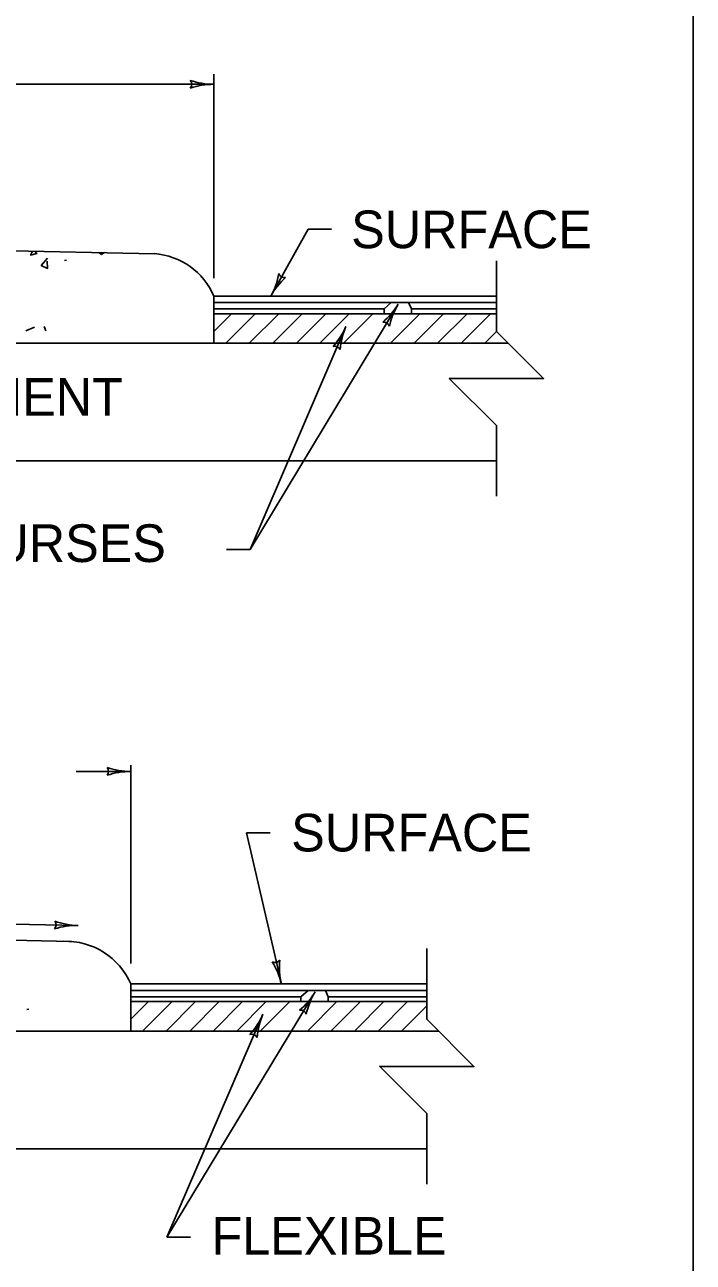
# Model space of a CAD drawing. Extents: x 997.6 to 1036.6, y 998.9 to 1022.6.
# Drawn here: x 1022.24 to 1025.79, y 1006.08 to 1012.65 of the extents above; entities that cross this region are included whole.
import ezdxf

# ---------------------------------------------------------------- set-up
doc = ezdxf.new("R2010")
doc.units = 0
doc.layers.add('Level 1', color=7, linetype='Continuous')

msp = doc.modelspace()

# ---------------------------------------------------------------- linework, layer by layer
at = {"layer": 'Level 1'}
for p, q in [((1025.7913, 1021.5), (1025.7913, 1004.2304)), ((1023.2464, 1011.3078), (1023.2464, 1012.3914)), ((1023.2464, 1012.3372), (1021.2238, 1012.3372)), ((1023.7465, 1011.5672), (1023.5487, 1011.2127)), ((1023.8715, 1011.5672), (1023.7465, 1011.5672)), ((1022.9322, 1011.4379), (1020.8714, 1011.4809)), ((1023.2464, 1010.9627), (1023.2464, 1011.2127)), ((1023.2464, 1011.2127), (1024.7464, 1011.2127)), ((1023.2464, 1011.1782), (1024.1877, 1011.1782)), ((1023.2464, 1011.1443), (1024.1503, 1011.1443)), ((1023.2464, 1011.1189), (1024.7464, 1011.1189)), ((1023.2464, 1011.0248), (1023.3405, 1011.1189)), ((1023.3093, 1010.9627), (1023.4655, 1011.1189)), ((1023.4343, 1010.9627), (1023.5905, 1011.1189)), ((1023.4385, 1009.8678), (1024.2252, 1011.17)), ((1023.5593, 1010.9627), (1023.7155, 1011.1189)), ((1023.6843, 1010.9627), (1023.8405, 1011.1189)), ((1023.8093, 1010.9627), (1023.9655, 1011.1189)), ((1023.9343, 1010.9627), (1024.0905, 1011.1189)), ((1024.1843, 1010.9627), (1024.3405, 1011.1189)), ((1024.2801, 1011.1782), (1024.7464, 1011.1782)), ((1024.2951, 1011.1443), (1024.7464, 1011.1443)), ((1024.3093, 1010.9627), (1024.4655, 1011.1189)), ((1024.4343, 1010.9627), (1024.5905, 1011.1189)), ((1024.5593, 1010.9627), (1024.7155, 1011.1189)), ((1023.4385, 1009.8678), (1023.9476, 1011.0514)), ((1024.6843, 1010.9627), (1024.7466, 1011.025)), ((1018.4964, 1010.9627), (1023.2464, 1010.9627)), ((1024.8089, 1010.9627), (1023.2464, 1010.9627)), ((1024.7464, 1010.3377), (1016.9964, 1010.3377)), ((1023.3135, 1009.8678), (1023.4385, 1009.8678)), ((1022.5158, 1008.6894), (1022.8052, 1008.6894)), ((1022.5385, 1008.6894), (1022.8052, 1008.6894)), ((1022.8052, 1008.7226), (1022.8052, 1007.6699)), ((1023.5448, 1008.3629), (1023.4198, 1008.3629)), ((1023.4198, 1008.3629), (1023.6048, 1007.5613)), ((1022.5259, 1007.8717), (1021.3812, 1007.8956)), ((1022.4909, 1007.7866), (1021.3052, 1007.8113)), ((1022.8052, 1007.5613), (1022.8052, 1007.3113)), ((1022.8052, 1007.5613), (1024.3768, 1007.5613)), ((1022.8052, 1007.5268), (1023.7464, 1007.5268)), ((1022.9973, 1006.2165), (1023.7839, 1007.5187)), ((1023.8388, 1007.5268), (1024.3768, 1007.5268)), ((1022.8052, 1007.493), (1023.709, 1007.493)), ((1022.8052, 1007.4676), (1024.3768, 1007.4676)), ((1022.8052, 1007.3735), (1022.8993, 1007.4676)), ((1022.868, 1007.3113), (1023.0243, 1007.4676)), ((1022.993, 1007.3113), (1023.1493, 1007.4676)), ((1023.118, 1007.3113), (1023.2743, 1007.4676)), ((1023.243, 1007.3113), (1023.3993, 1007.4676)), ((1023.368, 1007.3113), (1023.5243, 1007.4676)), ((1023.493, 1007.3113), (1023.6493, 1007.4676)), ((1023.743, 1007.3113), (1023.8993, 1007.4676)), ((1023.8538, 1007.493), (1024.3768, 1007.493)), ((1023.868, 1007.3113), (1024.0243, 1007.4676)), ((1023.993, 1007.3113), (1024.1493, 1007.4676)), ((1024.118, 1007.3113), (1024.2743, 1007.4676)), ((1024.243, 1007.3113), (1024.3768, 1007.4451)), ((1022.9973, 1006.2165), (1023.5063, 1007.4001)), ((1024.4393, 1007.3113), (1016.9339, 1007.3113)), ((1024.3768, 1006.6863), (1016.9964, 1006.6863)), ((1022.9973, 1006.2165), (1023.1223, 1006.2165))]:
    msp.add_line(p, q, dxfattribs=at)
for points in [[(1022.2835, 1011.4514), (1022.2733, 1011.4301), (1022.3066, 1011.4383), (1022.2953, 1011.4512)], [(1022.3638, 1011.4147), (1022.3304, 1011.3758), (1022.3638, 1011.3592), (1022.3623, 1011.398)], [(1022.4643, 1011.4036), (1022.4533, 1011.4022)], [(1022.6355, 1011.4441), (1022.6508, 1011.4327)], [(1022.6508, 1011.4327), (1022.6651, 1011.4434)], [(1024.7464, 1010.1502), (1024.7464, 1010.5252), (1024.4964, 1010.7752), (1024.9964, 1010.7752), (1024.7464, 1011.0252), (1024.7464, 1011.4002)], [(1022.2938, 1011.0484), (1022.2488, 1011.0276)], [(1022.3539, 1011.0288), (1022.3452, 1011.0509)], [(1022.3537, 1011.0286), (1022.3539, 1011.0288)], [(1024.3768, 1006.4988), (1024.3768, 1006.8738), (1024.1268, 1007.1238), (1024.6268, 1007.1238), (1024.3768, 1007.3738), (1024.3768, 1007.7488)], [(1022.2639, 1007.4268), (1022.2528, 1007.4254)]]:
    msp.add_lwpolyline(points, dxfattribs=at)
for points in [[(1023.2464, 1011.2127), (1024.7464, 1011.2127), (1024.7464, 1011.1443), (1024.2951, 1011.1443), (1024.2801, 1011.1782), (1024.1877, 1011.1782), (1024.1503, 1011.1443), (1023.2464, 1011.1443)], [(1024.1503, 1011.1443), (1023.2464, 1011.1443), (1023.2464, 1011.1189), (1024.1503, 1011.1189)], [(1024.2951, 1011.1443), (1024.7464, 1011.1443), (1024.7464, 1011.1189), (1024.2951, 1011.1189)], [(1022.8052, 1007.5613), (1024.3768, 1007.5613), (1024.3768, 1007.493), (1023.8538, 1007.493), (1023.8388, 1007.5268), (1023.7464, 1007.5268), (1023.709, 1007.493), (1022.8052, 1007.493)], [(1023.709, 1007.493), (1022.8052, 1007.493), (1022.8052, 1007.4676), (1023.709, 1007.4676)], [(1023.8538, 1007.493), (1024.3768, 1007.493), (1024.3768, 1007.4676), (1023.8538, 1007.4676)]]:
    msp.add_lwpolyline(points, close=True, dxfattribs=at)
for centre, radius, start, end in [((1023.0979, 1012.3372), 0.0312, 318.7746, 40.89129), ((1023.2464, 1011.9465), 0.3906, 90, 108.66878), ((1023.2464, 1012.7278), 0.3906, 251.34716, 269.99389), ((1023.2464, 1011.9465), 0.3906, 89.98778, 90), ((1022.9021, 1011.0642), 0.375, 23.329, 85.60129), ((1023.2076, 1011.403), 0.3906, 330.83573, 349.50451), ((1023.6211, 1011.3424), 0.0312, 199.61033, 281.72702), ((1023.8898, 1011.0223), 0.3906, 132.18289, 150.82962), ((1023.2076, 1011.403), 0.3906, 330.82351, 330.83573), ((1023.8908, 1011.372), 0.3906, 310.21009, 328.85682), ((1024.5595, 1010.968), 0.3906, 148.86293, 167.53171), ((1024.5595, 1010.968), 0.3906, 148.85071, 148.86293), ((1024.1483, 1011.0429), 0.0312, 17.63753, 99.75422), ((1023.5887, 1011.2058), 0.3906, 318.07363, 336.72036), ((1024.3064, 1010.8971), 0.3906, 156.72647, 175.39526), ((1024.3064, 1010.8971), 0.3906, 156.71425, 156.72647), ((1023.8889, 1010.915), 0.0312, 25.50107, 107.61777), ((1022.6566, 1008.6895), 0.0312, 318.7746, 40.89129), ((1022.8052, 1008.2988), 0.3906, 90, 108.66878), ((1022.8052, 1009.08), 0.3906, 251.34716, 269.99389), ((1022.8052, 1008.2988), 0.3906, 89.98778, 90), ((1022.3774, 1007.8748), 0.0312, 317.57772, 39.69441), ((1022.5178, 1007.4811), 0.3906, 88.80312, 107.47191), ((1022.5341, 1008.2622), 0.3906, 250.15028, 268.79701), ((1022.5178, 1007.4811), 0.3906, 88.7909, 88.80312), ((1022.4608, 1007.4128), 0.375, 23.32836, 91.97406), ((1023.5714, 1007.7061), 0.0312, 241.76486, 323.88156), ((1023.2241, 1007.4735), 0.3906, 12.99027, 31.65905), ((1023.9854, 1007.6491), 0.3906, 174.33743, 192.98416), ((1023.2241, 1007.4735), 0.3906, 12.97804, 12.99027), ((1023.4496, 1007.7207), 0.3906, 310.21009, 328.85682), ((1024.1183, 1007.3167), 0.3906, 148.86293, 167.53171), ((1024.1183, 1007.3167), 0.3906, 148.85071, 148.86293), ((1023.1475, 1007.5544), 0.3906, 318.07363, 336.72036), ((1023.8652, 1007.2457), 0.3906, 156.72647, 175.39526), ((1023.8652, 1007.2457), 0.3906, 156.71425, 156.72647), ((1023.7071, 1007.3915), 0.0312, 17.63753, 99.75422), ((1023.4476, 1007.2636), 0.0312, 25.50107, 107.61777)]:
    msp.add_arc(centre, radius, start, end, dxfattribs=at)

# ---------------------------------------------------------------- texts
for s, p in [('SURFACE', (1023.9753, 1011.467)), ('EXISTING PAVEMENT', (1019.9697, 1010.5777)), ('FLEXIBLE COURSES', (1020.3464, 1009.8011)), ('SURFACE', (1023.6568, 1008.2647)), ('FLEXIBLE', (1023.2335, 1006.1247))]:
    msp.add_text(s, height=0.2, dxfattribs=at).set_placement(p)

doc.saveas('drawing.dxf')
